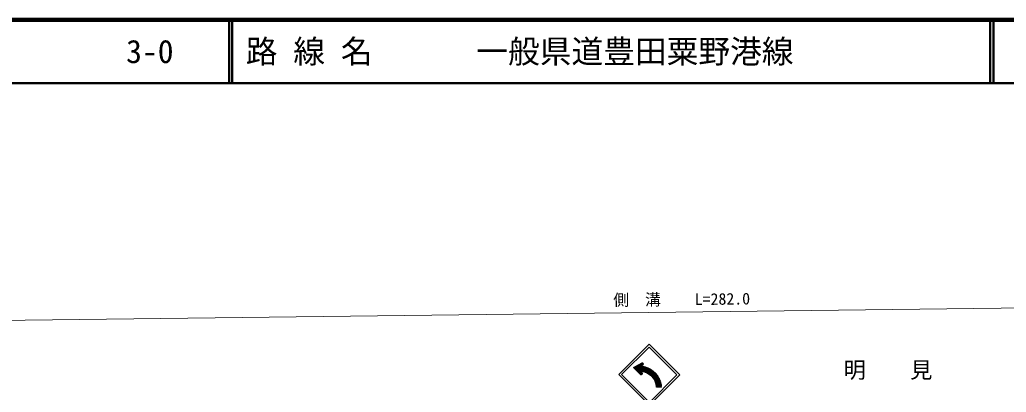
# Model space of a CAD drawing. Units: millimetres, scale not verified. Extents: x 40000 to 680000, y 20000 to 380000.
# Drawn here: x 144751 to 300274, y 321265 to 380000 of the extents above; entities that cross this region are included whole.
import ezdxf
from ezdxf.enums import TextEntityAlignment as Align

# ---------------------------------------------------------------- set-up
doc = ezdxf.new("R2010")
doc.units = ezdxf.units.MM
doc.header["$LTSCALE"] = 1000
doc.layers.add('M-BMK-HTXT', color=7, linetype='Continuous')
for name, color, linetype, lineweight in [('M-STR-HTXT', 7, 'Continuous', 13), ('M-STR-STRC', 7, 'Continuous', 13), ('M-TTL', 2, 'Continuous', 140), ('M-TTL-LINE', 7, 'Continuous', 50), ('M-TTL-TXT', 7, 'Continuous', 13)]:
    doc.layers.add(name, color=color, linetype=linetype, lineweight=lineweight)
doc.styles.add('ＭＳ ゴシック', font='')
doc.styles.get('ＭＳ ゴシック').set_extended_font_data('MS Gothic')

msp = doc.modelspace()

# ---------------------------------------------------------------- hatches: boundary and pattern name
at = {"layer": 'M-STR-STRC', "lineweight": 25}
h = msp.add_hatch(dxfattribs=at)
h.set_pattern_fill('USER', color=256, style=0, pattern_type=2)
h.set_pattern_definition([(135, (241483, 325183), (-28.28427, -28.28427), [])])
h.paths.add_polyline_path([(241483, 325183), (242816, 325906, -0.60282), (243023, 325578), (242737, 325374, -0.36328), (245946, 322087), (245119, 322087, 0.36587), (242643, 324578), (242912, 324303, -0.60282), (242650, 324016)])

# ---------------------------------------------------------------- linework, layer by layer
at = {"layer": 'M-STR-HTXT'}
msp.add_line((106645, 332148), (394134, 335727), dxfattribs=at)
at = {"layer": 'M-STR-STRC'}
for p, q in [((242816, 325906), (241483, 325183)), ((242650, 324016), (241483, 325183)), ((243023, 325578), (242737, 325374)), ((242912, 324303), (242643, 324578)), ((245946, 322087), (245119, 322087))]:
    msp.add_line(p, q, dxfattribs=at)
for points in [[(244017, 319209), (248815, 324007), (243978, 328844), (239180, 324046)], [(244017, 319661), (248362, 324007), (243978, 328391), (239633, 324046)]]:
    msp.add_lwpolyline(points, close=True, dxfattribs=at)
for centre, radius, start, end in [((242378, 321814), 3578, 4.37633, 84.23568), ((242833, 325687), 220, 330.13676, 94.46577), ((242406, 321867), 2721, 4.63776, 85.02138), ((242705, 324229), 220, 255.53423, 19.86324)]:
    msp.add_arc(centre, radius, start, end, dxfattribs=at)
at = {"layer": 'M-TTL'}
msp.add_line((680000, 380000), (40000, 380000), dxfattribs=at)
at = {"layer": 'M-TTL-LINE'}
for p, q in [((177750, 380000), (177750, 370000)), ((178250, 380000), (178250, 370000)), ((297750, 380000), (297750, 370000)), ((298250, 380000), (298250, 370000)), ((40000, 370000), (680000, 370000))]:
    msp.add_line(p, q, dxfattribs=at)

# ---------------------------------------------------------------- texts
at = {"layer": 'M-BMK-HTXT', "style": 'ＭＳ ゴシック'}
msp.add_text('明\u3000\u3000見', height=2566, dxfattribs=at).set_placement((281624, 322735), align=Align.BOTTOM_CENTER)
at = {"layer": 'M-STR-HTXT', "style": 'ＭＳ ゴシック'}
for s, p in [('側\u3000溝', (242087, 334391)), ('L=282.0', (255543, 334517))]:
    msp.add_text(s, height=1833, rotation=0.707, dxfattribs=at).set_placement(p, align=Align.BOTTOM_CENTER)
at = {"layer": 'M-TTL-TXT', "style": 'ＭＳ ゴシック'}
for s, p in [('3-0', (161521, 375000)), ('路 線 名', (180380, 375000)), ('一般県道豊田粟野港線', (216734, 375000))]:
    msp.add_text(s, height=3666, dxfattribs=at).set_placement(p, align=Align.MIDDLE_LEFT)

doc.saveas('drawing.dxf')
